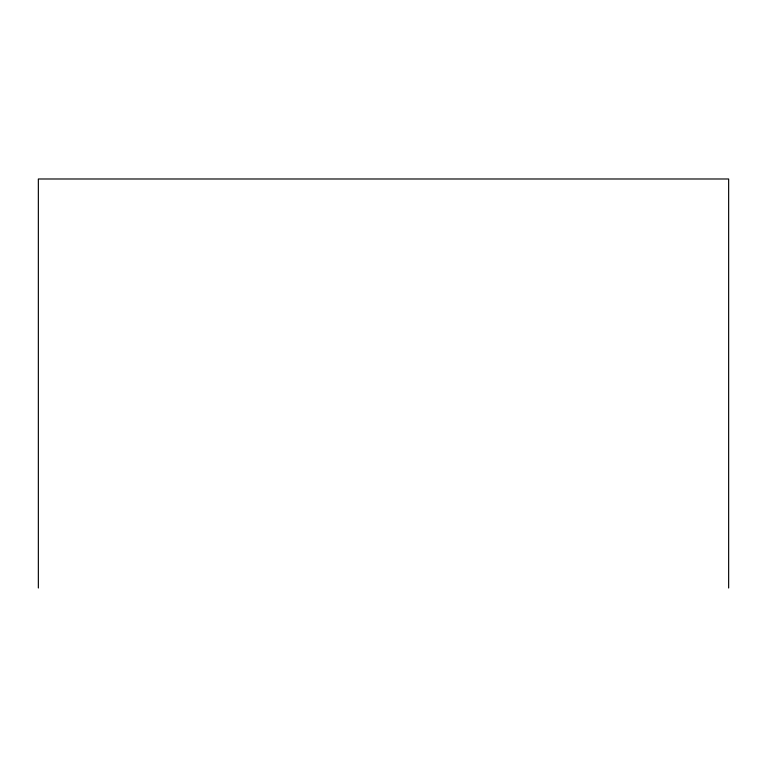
<?xml version="1.0" encoding="UTF-8"?>
<svg xmlns="http://www.w3.org/2000/svg" width="767" height="767" viewBox="0 0 767 767"><rect width="100%" height="100%" fill="white"/><g stroke="black" fill="none" stroke-linecap="round" stroke-linejoin="round"><path stroke-width="1.15" d="M728.65 588.011L728.65 178.989L38.35 178.989L38.35 588.011"/></g></svg>
